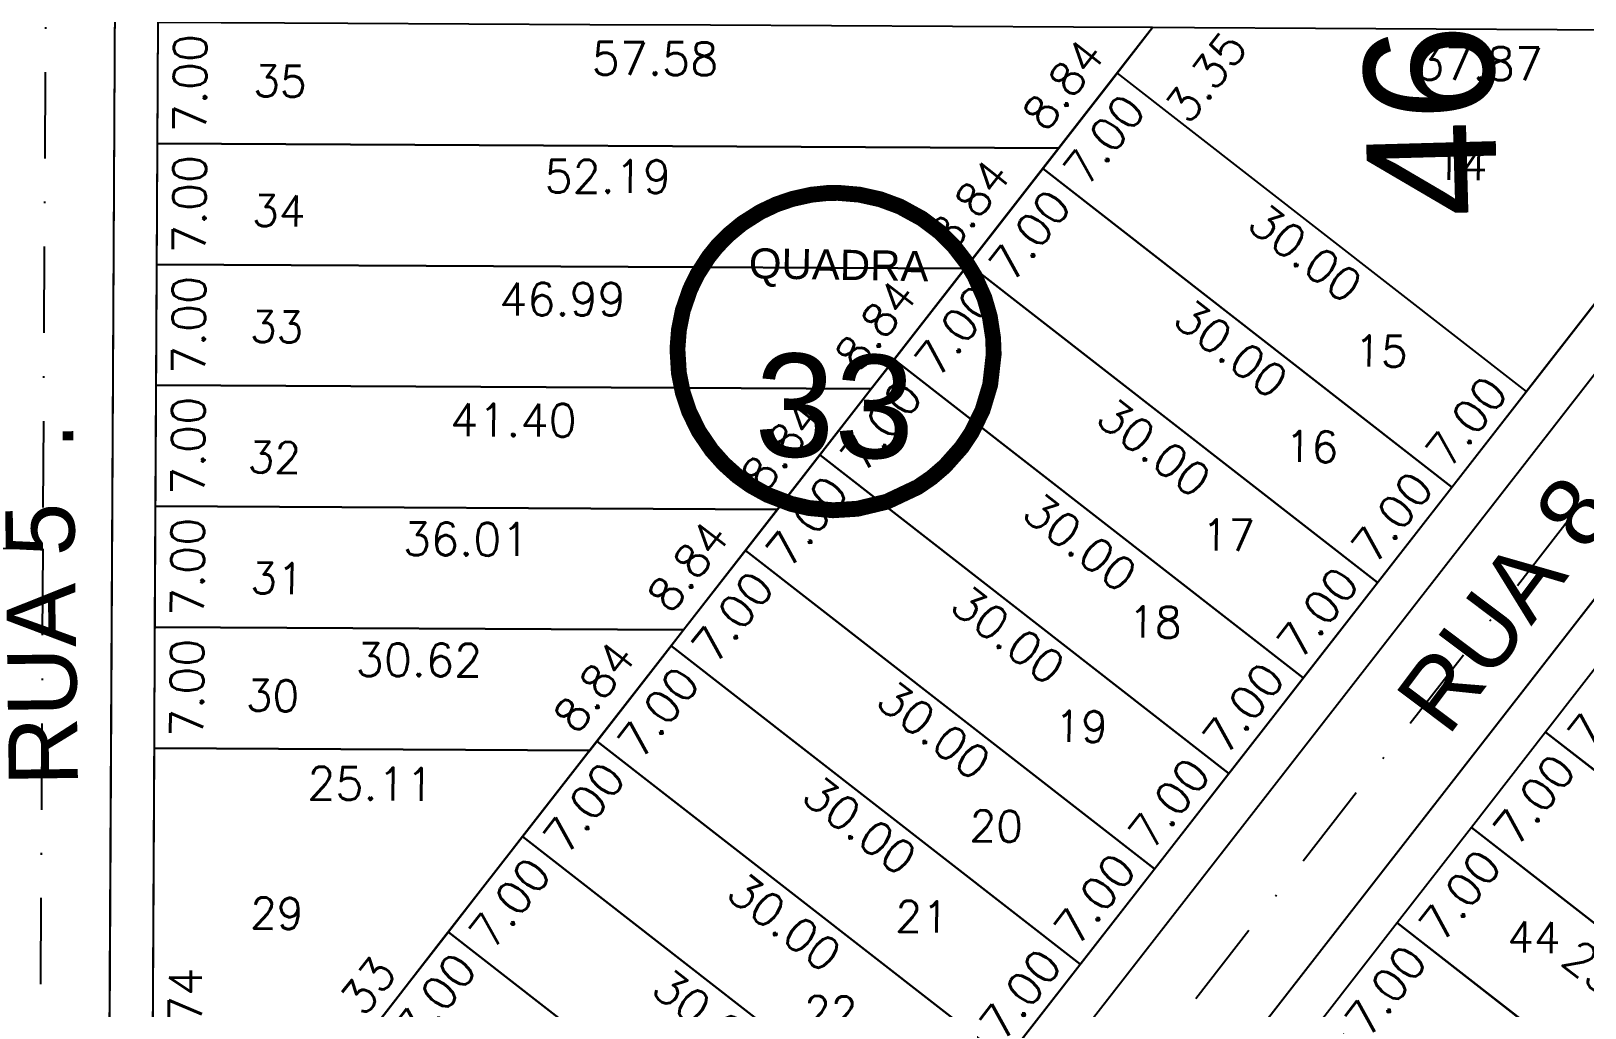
# Model space of a CAD drawing. Header units: millimetres. Extents: x -4430026 to 4783824, y 584 to 9593110.
# Drawn here: x 1871.9 to 1961.8, y 1302.4 to 1359 of the extents above; entities that cross this region are included whole.
import ezdxf
from ezdxf.enums import TextEntityAlignment as Align

# ---------------------------------------------------------------- set-up
doc = ezdxf.new("R2010")
doc.units = ezdxf.units.MM
doc.linetypes.add('CONTINUO', pattern=[0])
doc.linetypes.add('DASHDOT', pattern=[1, 0.5, -0.25, 0, -0.25])
for name, color, linetype in [('AGT CI', 252, 'Continuous'), ('Calçada', 1, 'Continuous'), ('Cota', 8, 'Continuous'), ('EIXO DAS VIAS', 252, 'DASHDOT'), ('Lotes', 2, 'Continuous'), ('Nomes de Ruas', 3, 'Continuous'), ('Numero de lotes', 5, 'Continuous'), ('númeraçãoquadras', 4, 'Continuous'), ('Área Verde Geral', 98, 'Continuous')]:
    doc.layers.add(name, color=color, linetype=linetype)
doc.styles.add('arcad1', font='romans.shx')
doc.styles.add('ARIAL', font='arial.ttf', dxfattribs={"height": 0.25})
doc.styles.add('ROMANS', font='romans.shx')
doc.styles.add('STYLE1', font='sanss___.ttf')
doc.dimstyles.new('BOLA100', dxfattribs={"dimscale": 0, "dimtxt": 1.9, "dimasz": 0.18, "dimexe": 0.18, "dimexo": 0.063, "dimgap": 0, "dimtad": 1, "dimzin": 4, "dimdsep": 46, "dimtxsty": 'ROMANS', "dimcen": 0.09, "dimse1": 1, "dimse2": 1, "dimsd1": 1, "dimsd2": 1, "dimclrt": 256, "dimaunit": 1, "dimadec": 4, "dimazin": 0, "dimtfac": 1.2, "dimtix": 1, "dimtmove": 2, "dimatfit": 3, "dimfxl": 1, "dimtvp": 2, "dimtolj": 1, "dimtzin": 4, "dimarcsym": 0})

# ---------------------------------------------------------------- blocks, each defined once
blk = doc.blocks.new('*D2814')
at = {"layer": 'DEFPOINTS', "color": 0}
for p in [(1950.931, 1307.348), (1953.17, 1305.605), (1946.631, 1301.824)]:
    blk.add_point(p, dxfattribs=at)
at = {"layer": 'Cota', "insert": (1950.27, 1303.427), "char_height": 1.9, "attachment_point": 5, "rotation": 52.09358, "style": 'ROMANS'}
blk.add_mtext('\\A1;7.00', dxfattribs=at)
blk = doc.blocks.new('*D2815')
at = {"layer": 'DEFPOINTS', "color": 0}
for p in [(1955.232, 1312.871), (1957.47, 1311.128), (1950.931, 1307.348)]:
    blk.add_point(p, dxfattribs=at)
at = {"layer": 'Cota', "insert": (1954.57, 1308.95), "char_height": 1.9, "attachment_point": 5, "rotation": 52.09358, "style": 'ROMANS'}
blk.add_mtext('\\A1;7.00', dxfattribs=at)
blk = doc.blocks.new('*D2816')
at = {"layer": 'DEFPOINTS', "color": 0}
for p in [(1959.532, 1318.394), (1961.771, 1316.651), (1955.232, 1312.871)]:
    blk.add_point(p, dxfattribs=at)
at = {"layer": 'Cota', "insert": (1958.871, 1314.473), "char_height": 1.9, "attachment_point": 5, "rotation": 52.09358, "style": 'ROMANS'}
blk.add_mtext('\\A1;7.00', dxfattribs=at)
blk = doc.blocks.new('*D2817')
at = {"layer": 'DEFPOINTS', "color": 0}
for p in [(1963.833, 1323.917), (1966.072, 1322.174), (1959.532, 1318.394)]:
    blk.add_point(p, dxfattribs=at)
at = {"layer": 'Cota', "insert": (1963.172, 1319.996), "char_height": 1.9, "attachment_point": 5, "rotation": 52.09358, "style": 'ROMANS'}
blk.add_mtext('\\A1;7.00', dxfattribs=at)
blk = doc.blocks.new('*D2860')
at = {"layer": 'DEFPOINTS', "color": 0}
for p in [(1932.036, 1305.393), (1932.594, 1304.958), (1928.294, 1299.435)]:
    blk.add_point(p, dxfattribs=at)
at = {"layer": 'Cota', "insert": (1929.136, 1303.215), "char_height": 1.9, "attachment_point": 5, "rotation": 52.09358, "style": 'ROMANS'}
blk.add_mtext('\\A1;7.00', dxfattribs=at)
blk = doc.blocks.new('*D2861')
at = {"layer": 'DEFPOINTS', "color": 0}
for p in [(1936.337, 1310.916), (1936.895, 1310.481), (1932.594, 1304.958)]:
    blk.add_point(p, dxfattribs=at)
at = {"layer": 'Cota', "insert": (1933.437, 1308.738), "char_height": 1.9, "attachment_point": 5, "rotation": 52.09358, "style": 'ROMANS'}
blk.add_mtext('\\A1;7.00', dxfattribs=at)
blk = doc.blocks.new('*D2862')
at = {"layer": 'DEFPOINTS', "color": 0}
for p in [(1940.637, 1316.439), (1941.195, 1316.004), (1936.895, 1310.481)]:
    blk.add_point(p, dxfattribs=at)
at = {"layer": 'Cota', "insert": (1937.737, 1314.261), "char_height": 1.9, "attachment_point": 5, "rotation": 52.09358, "style": 'ROMANS'}
blk.add_mtext('\\A1;7.00', dxfattribs=at)
blk = doc.blocks.new('*D2863')
at = {"layer": 'DEFPOINTS', "color": 0}
for p in [(1944.938, 1321.962), (1945.496, 1321.527), (1941.195, 1316.004)]:
    blk.add_point(p, dxfattribs=at)
at = {"layer": 'Cota', "insert": (1942.038, 1319.784), "char_height": 1.9, "attachment_point": 5, "rotation": 52.09358, "style": 'ROMANS'}
blk.add_mtext('\\A1;7.00', dxfattribs=at)
blk = doc.blocks.new('*D2864')
at = {"layer": 'DEFPOINTS', "color": 0}
for p in [(1949.239, 1327.485), (1949.797, 1327.05), (1945.496, 1321.527)]:
    blk.add_point(p, dxfattribs=at)
at = {"layer": 'Cota', "insert": (1946.339, 1325.307), "char_height": 1.9, "attachment_point": 5, "rotation": 52.09358, "style": 'ROMANS'}
blk.add_mtext('\\A1;7.00', dxfattribs=at)
blk = doc.blocks.new('*D2865')
at = {"layer": 'DEFPOINTS', "color": 0}
for p in [(1953.539, 1333.008), (1954.097, 1332.574), (1949.797, 1327.05)]:
    blk.add_point(p, dxfattribs=at)
at = {"layer": 'Cota', "insert": (1950.639, 1330.83), "char_height": 1.9, "attachment_point": 5, "rotation": 52.09358, "style": 'ROMANS'}
blk.add_mtext('\\A1;7.00', dxfattribs=at)
blk = doc.blocks.new('*D2870')
at = {"layer": 'DEFPOINTS', "color": 0}
for p in [(1896.022, 1306.82), (1898.171, 1305.146), (1891.721, 1301.297)]:
    blk.add_point(p, dxfattribs=at)
at = {"layer": 'Cota', "insert": (1895.271, 1302.968), "char_height": 1.9, "attachment_point": 5, "rotation": 52.09358, "style": 'ROMANS'}
blk.add_mtext('\\A1;7.00', dxfattribs=at)
blk = doc.blocks.new('*D2871')
at = {"layer": 'DEFPOINTS', "color": 0}
for p in [(1900.323, 1312.343), (1902.472, 1310.669), (1896.022, 1306.82)]:
    blk.add_point(p, dxfattribs=at)
at = {"layer": 'Cota', "insert": (1899.572, 1308.492), "char_height": 1.9, "attachment_point": 5, "rotation": 52.09358, "style": 'ROMANS'}
blk.add_mtext('\\A1;7.00', dxfattribs=at)
blk = doc.blocks.new('*D2872')
at = {"layer": 'DEFPOINTS', "color": 0}
for p in [(1904.623, 1317.866), (1906.772, 1316.193), (1900.323, 1312.343)]:
    blk.add_point(p, dxfattribs=at)
at = {"layer": 'Cota', "insert": (1903.872, 1314.015), "char_height": 1.9, "attachment_point": 5, "rotation": 52.09358, "style": 'ROMANS'}
blk.add_mtext('\\A1;7.00', dxfattribs=at)
blk = doc.blocks.new('*D2873')
at = {"layer": 'DEFPOINTS', "color": 0}
for p in [(1908.924, 1323.389), (1911.073, 1321.716), (1904.623, 1317.866)]:
    blk.add_point(p, dxfattribs=at)
at = {"layer": 'Cota', "insert": (1908.173, 1319.538), "char_height": 1.9, "attachment_point": 5, "rotation": 52.09358, "style": 'ROMANS'}
blk.add_mtext('\\A1;7.00', dxfattribs=at)
blk = doc.blocks.new('*D2874')
at = {"layer": 'DEFPOINTS', "color": 0}
for p in [(1913.224, 1328.912), (1915.374, 1327.239), (1908.924, 1323.389)]:
    blk.add_point(p, dxfattribs=at)
at = {"layer": 'Cota', "insert": (1912.474, 1325.061), "char_height": 1.9, "attachment_point": 5, "rotation": 52.09358, "style": 'ROMANS'}
blk.add_mtext('\\A1;7.00', dxfattribs=at)
blk = doc.blocks.new('*D2875')
at = {"layer": 'DEFPOINTS', "color": 0}
for p in [(1917.525, 1334.435), (1919.674, 1332.762), (1913.224, 1328.912)]:
    blk.add_point(p, dxfattribs=at)
at = {"layer": 'Cota', "insert": (1916.774, 1330.584), "char_height": 1.9, "attachment_point": 5, "rotation": 52.09358, "style": 'ROMANS'}
blk.add_mtext('\\A1;7.00', dxfattribs=at)
blk = doc.blocks.new('*D2876')
at = {"layer": 'DEFPOINTS', "color": 0}
for p in [(1921.826, 1339.958), (1923.975, 1338.285), (1917.525, 1334.435)]:
    blk.add_point(p, dxfattribs=at)
at = {"layer": 'Cota', "insert": (1921.075, 1336.107), "char_height": 1.9, "attachment_point": 5, "rotation": 52.09358, "style": 'ROMANS'}
blk.add_mtext('\\A1;7.00', dxfattribs=at)
blk = doc.blocks.new('*D2877')
at = {"layer": 'DEFPOINTS', "color": 0}
for p in [(1926.126, 1345.482), (1928.275, 1343.808), (1921.826, 1339.958)]:
    blk.add_point(p, dxfattribs=at)
at = {"layer": 'Cota', "insert": (1925.376, 1341.63), "char_height": 1.9, "attachment_point": 5, "rotation": 52.09358, "style": 'ROMANS'}
blk.add_mtext('\\A1;7.00', dxfattribs=at)
blk = doc.blocks.new('*D2878')
at = {"layer": 'DEFPOINTS', "color": 0}
for p in [(1930.427, 1351.005), (1932.576, 1349.331), (1926.126, 1345.482)]:
    blk.add_point(p, dxfattribs=at)
at = {"layer": 'Cota', "insert": (1929.676, 1347.153), "char_height": 1.9, "attachment_point": 5, "rotation": 52.09358, "style": 'ROMANS'}
blk.add_mtext('\\A1;7.00', dxfattribs=at)
blk = doc.blocks.new('*D2880')
at = {"layer": 'DEFPOINTS', "color": 0}
for p in [(1878.988, 1317.465), (1881.824, 1317.45), (1878.819, 1284.727)]:
    blk.add_point(p, dxfattribs=at)
at = {"layer": 'Cota', "insert": (1880.79, 1301.087), "char_height": 1.9, "attachment_point": 5, "rotation": 89.70531, "style": 'ROMANS'}
blk.add_mtext('\\A1;32.74', dxfattribs=at)
blk = doc.blocks.new('*D2881')
at = {"layer": 'DEFPOINTS', "color": 0}
for p in [(1879.024, 1324.465), (1881.86, 1324.45), (1878.988, 1317.465)]:
    blk.add_point(p, dxfattribs=at)
at = {"layer": 'Cota', "insert": (1880.892, 1320.955), "char_height": 1.9, "attachment_point": 5, "rotation": 89.70531, "style": 'ROMANS'}
blk.add_mtext('\\A1;7.00', dxfattribs=at)
blk = doc.blocks.new('*D2882')
at = {"layer": 'DEFPOINTS', "color": 0}
for p in [(1879.06, 1331.465), (1881.896, 1331.45), (1879.024, 1324.465)]:
    blk.add_point(p, dxfattribs=at)
at = {"layer": 'Cota', "insert": (1880.928, 1327.955), "char_height": 1.9, "attachment_point": 5, "rotation": 89.70531, "style": 'ROMANS'}
blk.add_mtext('\\A1;7.00', dxfattribs=at)
blk = doc.blocks.new('*D2883')
at = {"layer": 'DEFPOINTS', "color": 0}
for p in [(1879.096, 1338.465), (1881.932, 1338.45), (1879.06, 1331.465)]:
    blk.add_point(p, dxfattribs=at)
at = {"layer": 'Cota', "insert": (1880.964, 1334.955), "char_height": 1.9, "attachment_point": 5, "rotation": 89.70531, "style": 'ROMANS'}
blk.add_mtext('\\A1;7.00', dxfattribs=at)
blk = doc.blocks.new('*D2884')
at = {"layer": 'DEFPOINTS', "color": 0}
for p in [(1879.168, 1352.465), (1882.004, 1352.45), (1879.132, 1345.465)]:
    blk.add_point(p, dxfattribs=at)
at = {"layer": 'Cota', "insert": (1881.036, 1348.955), "char_height": 1.9, "attachment_point": 5, "rotation": 89.70531, "style": 'ROMANS'}
blk.add_mtext('\\A1;7.00', dxfattribs=at)
blk = doc.blocks.new('*D2885')
at = {"layer": 'DEFPOINTS', "color": 0}
for p in [(1879.204, 1359.464), (1882.04, 1359.45), (1879.168, 1352.465)]:
    blk.add_point(p, dxfattribs=at)
at = {"layer": 'Cota', "insert": (1881.072, 1355.955), "char_height": 1.9, "attachment_point": 5, "rotation": 89.70531, "style": 'ROMANS'}
blk.add_mtext('\\A1;7.00', dxfattribs=at)
blk = doc.blocks.new('*D2887')
at = {"layer": 'DEFPOINTS', "color": 0}
for p in [(1903.577, 1317.828), (1904.21, 1317.335), (1878.819, 1284.727)]:
    blk.add_point(p, dxfattribs=at)
at = {"layer": 'Cota', "insert": (1890.132, 1302.108), "char_height": 1.9, "attachment_point": 5, "rotation": 52.09358, "style": 'ROMANS'}
blk.add_mtext('\\A1;41.33', dxfattribs=at)
blk = doc.blocks.new('*D2888')
at = {"layer": 'DEFPOINTS', "color": 0}
for p in [(1909.006, 1324.8), (1909.639, 1324.307), (1904.21, 1317.335)]:
    blk.add_point(p, dxfattribs=at)
at = {"layer": 'Cota', "insert": (1904.465, 1321.024), "char_height": 1.9, "attachment_point": 5, "rotation": 52.09358, "style": 'ROMANS'}
blk.add_mtext('\\A1;8.84', dxfattribs=at)
blk = doc.blocks.new('*D2889')
at = {"layer": 'DEFPOINTS', "color": 0}
for p in [(1914.435, 1331.772), (1915.068, 1331.28), (1909.639, 1324.307)]:
    blk.add_point(p, dxfattribs=at)
at = {"layer": 'Cota', "insert": (1909.894, 1327.996), "char_height": 1.9, "attachment_point": 5, "rotation": 52.09358, "style": 'ROMANS'}
blk.add_mtext('\\A1;8.84', dxfattribs=at)
blk = doc.blocks.new('*D2890')
at = {"layer": 'DEFPOINTS', "color": 0}
for p in [(1919.864, 1338.744), (1920.497, 1338.252), (1915.068, 1331.28)]:
    blk.add_point(p, dxfattribs=at)
at = {"layer": 'Cota', "insert": (1915.323, 1334.969), "char_height": 1.9, "attachment_point": 5, "rotation": 52.09358, "style": 'ROMANS'}
blk.add_mtext('\\A1;8.84', dxfattribs=at)
blk = doc.blocks.new('*D2891')
at = {"layer": 'DEFPOINTS', "color": 0}
for p in [(1925.293, 1345.717), (1925.926, 1345.224), (1920.497, 1338.252)]:
    blk.add_point(p, dxfattribs=at)
at = {"layer": 'Cota', "insert": (1920.752, 1341.941), "char_height": 1.9, "attachment_point": 5, "rotation": 52.09358, "style": 'ROMANS'}
blk.add_mtext('\\A1;8.84', dxfattribs=at)
blk = doc.blocks.new('*D2892')
at = {"layer": 'DEFPOINTS', "color": 0}
for p in [(1930.722, 1352.689), (1931.355, 1352.196), (1925.926, 1345.224)]:
    blk.add_point(p, dxfattribs=at)
at = {"layer": 'Cota', "insert": (1926.181, 1348.913), "char_height": 1.9, "attachment_point": 5, "rotation": 52.09358, "style": 'ROMANS'}
blk.add_mtext('\\A1;8.84', dxfattribs=at)
blk = doc.blocks.new('*D2893')
at = {"layer": 'DEFPOINTS', "color": 0}
for p in [(1936.151, 1359.661), (1936.784, 1359.168), (1931.355, 1352.196)]:
    blk.add_point(p, dxfattribs=at)
at = {"layer": 'Cota', "insert": (1931.61, 1355.885), "char_height": 1.9, "attachment_point": 5, "rotation": 52.09358, "style": 'ROMANS'}
blk.add_mtext('\\A1;8.84', dxfattribs=at)
blk = doc.blocks.new('*D4008')
at = {"layer": 'DEFPOINTS', "color": 0}
for p in [(1950.931, 1307.348), (1949.088, 1304.98), (1970.657, 1291.988)]:
    blk.add_point(p, dxfattribs=at)
at = {"layer": 'Cota', "insert": (1959.534, 1298.05), "char_height": 1.9, "attachment_point": 5, "rotation": 322.09358, "style": 'ROMANS'}
blk.add_mtext('\\A1;25.00', dxfattribs=at)
blk = doc.blocks.new('*D4015')
at = {"layer": 'DEFPOINTS', "color": 0}
for p in [(1955.232, 1312.871), (1953.345, 1310.448), (1974.957, 1297.511)]:
    blk.add_point(p, dxfattribs=at)
at = {"layer": 'Cota', "insert": (1963.792, 1303.518), "char_height": 1.9, "attachment_point": 5, "rotation": 322.09358, "style": 'ROMANS'}
blk.add_mtext('\\A1;25.00', dxfattribs=at)
blk = doc.blocks.new('*D4022')
at = {"layer": 'DEFPOINTS', "color": 0}
for p in [(1959.532, 1318.394), (1957.603, 1315.916), (1979.258, 1303.034)]:
    blk.add_point(p, dxfattribs=at)
at = {"layer": 'Cota', "insert": (1968.049, 1308.986), "char_height": 1.9, "attachment_point": 5, "rotation": 322.09358, "style": 'ROMANS'}
blk.add_mtext('\\A1;25.00', dxfattribs=at)
blk = doc.blocks.new('*D4029')
at = {"layer": 'DEFPOINTS', "color": 0}
for p in [(1963.833, 1323.917), (1961.723, 1321.207), (1983.558, 1308.558)]:
    blk.add_point(p, dxfattribs=at)
at = {"layer": 'Cota', "insert": (1972.17, 1314.277), "char_height": 1.9, "attachment_point": 5, "rotation": 322.09358, "style": 'ROMANS'}
blk.add_mtext('\\A1;25.00', dxfattribs=at)
blk = doc.blocks.new('*D4159')
at = {"layer": 'DEFPOINTS', "color": 0}
for p in [(1879.204, 1359.464), (1936.784, 1359.168), (1936.769, 1356.277)]:
    blk.add_point(p, dxfattribs=at)
at = {"layer": 'Cota', "insert": (1907.984, 1357.375), "char_height": 1.9, "attachment_point": 5, "rotation": 359.70531, "style": 'ROMANS'}
blk.add_mtext('\\A1;57.58', dxfattribs=at)
blk = doc.blocks.new('*D4160')
at = {"layer": 'DEFPOINTS', "color": 0}
for p in [(1879.168, 1352.465), (1931.355, 1352.196), (1931.341, 1349.469)]:
    blk.add_point(p, dxfattribs=at)
at = {"layer": 'Cota', "insert": (1905.252, 1350.553), "char_height": 1.9, "attachment_point": 5, "rotation": 359.70531, "style": 'ROMANS'}
blk.add_mtext('\\A1;52.19', dxfattribs=at)
blk = doc.blocks.new('*D4161')
at = {"layer": 'DEFPOINTS', "color": 0}
for p in [(1879.132, 1345.465), (1926.126, 1345.482), (1926.127, 1342.509)]:
    blk.add_point(p, dxfattribs=at)
at = {"layer": 'Cota', "insert": (1902.63, 1343.45), "char_height": 1.9, "attachment_point": 5, "rotation": 0.02065, "style": 'ROMANS'}
blk.add_mtext('\\A1;46.99', dxfattribs=at)
blk = doc.blocks.new('*D4162')
at = {"layer": 'DEFPOINTS', "color": 0}
for p in [(1879.096, 1338.465), (1920.497, 1338.252), (1920.482, 1335.397)]:
    blk.add_point(p, dxfattribs=at)
at = {"layer": 'Cota', "insert": (1899.786, 1336.454), "char_height": 1.9, "attachment_point": 5, "rotation": 359.70531, "style": 'ROMANS'}
blk.add_mtext('\\A1;41.40', dxfattribs=at)
blk = doc.blocks.new('*D4163')
at = {"layer": 'DEFPOINTS', "color": 0}
for p in [(1879.06, 1331.465), (1915.068, 1331.28), (1915.054, 1328.519)]:
    blk.add_point(p, dxfattribs=at)
at = {"layer": 'Cota', "insert": (1897.054, 1329.561), "char_height": 1.9, "attachment_point": 5, "rotation": 359.70531, "style": 'ROMANS'}
blk.add_mtext('\\A1;36.01', dxfattribs=at)
blk = doc.blocks.new('*D4164')
at = {"layer": 'DEFPOINTS', "color": 0}
for p in [(1879.024, 1324.465), (1909.639, 1324.307), (1909.625, 1321.54)]:
    blk.add_point(p, dxfattribs=at)
at = {"layer": 'Cota', "insert": (1894.322, 1322.569), "char_height": 1.9, "attachment_point": 5, "rotation": 359.70531, "style": 'ROMANS'}
blk.add_mtext('\\A1;30.62', dxfattribs=at)
blk = doc.blocks.new('*D4165')
at = {"layer": 'DEFPOINTS', "color": 0}
for p in [(1878.988, 1317.465), (1904.101, 1317.196), (1904.07, 1314.319)]:
    blk.add_point(p, dxfattribs=at)
at = {"layer": 'Cota', "insert": (1891.524, 1315.404), "char_height": 1.9, "attachment_point": 5, "rotation": 359.38593, "style": 'ROMANS'}
blk.add_mtext('\\A1;25.11', dxfattribs=at)
blk = doc.blocks.new('*D4166')
at = {"layer": 'DEFPOINTS', "color": 0}
for p in [(1936.784, 1359.168), (1974.654, 1358.974), (1974.639, 1356.041)]:
    blk.add_point(p, dxfattribs=at)
at = {"layer": 'Cota', "insert": (1955.709, 1357.088), "char_height": 1.9, "attachment_point": 5, "rotation": 359.70531, "style": 'ROMANS'}
blk.add_mtext('\\A1;37.87', dxfattribs=at)
blk = doc.blocks.new('*D4167')
at = {"layer": 'DEFPOINTS', "color": 0}
for p in [(1930.427, 1351.005), (1954.097, 1332.574), (1952.577, 1330.621)]:
    blk.add_point(p, dxfattribs=at)
at = {"layer": 'Cota', "insert": (1941.325, 1340.586), "char_height": 1.9, "attachment_point": 5, "rotation": 322.09358, "style": 'ROMANS'}
blk.add_mtext('\\A1;30.00', dxfattribs=at)
blk = doc.blocks.new('*D4168')
at = {"layer": 'DEFPOINTS', "color": 0}
for p in [(1926.126, 1345.482), (1949.797, 1327.05), (1948.113, 1324.888)]:
    blk.add_point(p, dxfattribs=at)
at = {"layer": 'Cota', "insert": (1936.861, 1334.853), "char_height": 1.9, "attachment_point": 5, "rotation": 322.09358, "style": 'ROMANS'}
blk.add_mtext('\\A1;30.00', dxfattribs=at)
blk = doc.blocks.new('*D4169')
at = {"layer": 'DEFPOINTS', "color": 0}
for p in [(1921.826, 1339.958), (1945.496, 1321.527), (1943.842, 1319.403)]:
    blk.add_point(p, dxfattribs=at)
at = {"layer": 'Cota', "insert": (1932.591, 1329.369), "char_height": 1.9, "attachment_point": 5, "rotation": 322.09358, "style": 'ROMANS'}
blk.add_mtext('\\A1;30.00', dxfattribs=at)
blk = doc.blocks.new('*D4170')
at = {"layer": 'DEFPOINTS', "color": 0}
for p in [(1917.525, 1334.435), (1941.195, 1316.004), (1939.671, 1314.046)]:
    blk.add_point(p, dxfattribs=at)
at = {"layer": 'Cota', "insert": (1928.419, 1324.012), "char_height": 1.9, "attachment_point": 5, "rotation": 322.09358, "style": 'ROMANS'}
blk.add_mtext('\\A1;30.00', dxfattribs=at)
blk = doc.blocks.new('*D4171')
at = {"layer": 'DEFPOINTS', "color": 0}
for p in [(1913.224, 1328.912), (1936.895, 1310.481), (1935.377, 1308.532)]:
    blk.add_point(p, dxfattribs=at)
at = {"layer": 'Cota', "insert": (1924.125, 1318.497), "char_height": 1.9, "attachment_point": 5, "rotation": 322.09358, "style": 'ROMANS'}
blk.add_mtext('\\A1;30.00', dxfattribs=at)
blk = doc.blocks.new('*D4172')
at = {"layer": 'DEFPOINTS', "color": 0}
for p in [(1908.924, 1323.389), (1932.594, 1304.958), (1931.083, 1303.017)]:
    blk.add_point(p, dxfattribs=at)
at = {"layer": 'Cota', "insert": (1919.831, 1312.982), "char_height": 1.9, "attachment_point": 5, "rotation": 322.09358, "style": 'ROMANS'}
blk.add_mtext('\\A1;30.00', dxfattribs=at)
blk = doc.blocks.new('*D4173')
at = {"layer": 'DEFPOINTS', "color": 0}
for p in [(1904.623, 1317.866), (1928.294, 1299.435), (1926.722, 1297.416)]:
    blk.add_point(p, dxfattribs=at)
at = {"layer": 'Cota', "insert": (1915.47, 1307.381), "char_height": 1.9, "attachment_point": 5, "rotation": 322.09358, "style": 'ROMANS'}
blk.add_mtext('\\A1;30.00', dxfattribs=at)
blk = doc.blocks.new('*D4174')
at = {"layer": 'DEFPOINTS', "color": 0}
for p in [(1900.323, 1312.343), (1923.993, 1293.912), (1922.388, 1291.851)]:
    blk.add_point(p, dxfattribs=at)
at = {"layer": 'Cota', "insert": (1911.137, 1301.816), "char_height": 1.9, "attachment_point": 5, "rotation": 322.09358, "style": 'ROMANS'}
blk.add_mtext('\\A1;30.00', dxfattribs=at)
blk = doc.blocks.new('*D4175')
at = {"layer": 'DEFPOINTS', "color": 0}
for p in [(1896.022, 1306.82), (1919.692, 1288.389), (1918.082, 1286.321)]:
    blk.add_point(p, dxfattribs=at)
at = {"layer": 'Cota', "insert": (1906.831, 1296.286), "char_height": 1.9, "attachment_point": 5, "rotation": 322.09358, "style": 'ROMANS'}
blk.add_mtext('\\A1;30.00', dxfattribs=at)
blk = doc.blocks.new('*D7242')
at = {"layer": 'DEFPOINTS', "color": 0}
for p in [(1957.84, 1338.531), (1958.398, 1338.097), (1954.097, 1332.574)]:
    blk.add_point(p, dxfattribs=at)
at = {"layer": 'Cota', "insert": (1954.94, 1336.353), "char_height": 1.9, "attachment_point": 5, "rotation": 52.09358, "style": 'ROMANS'}
blk.add_mtext('\\A1;7.00', dxfattribs=at)
blk = doc.blocks.new('*D7243')
at = {"layer": 'DEFPOINTS', "color": 0}
for p in [(1934.727, 1356.528), (1936.877, 1354.854), (1930.427, 1351.005)]:
    blk.add_point(p, dxfattribs=at)
at = {"layer": 'Cota', "insert": (1933.977, 1352.676), "char_height": 1.9, "attachment_point": 5, "rotation": 52.09358, "style": 'ROMANS'}
blk.add_mtext('\\A1;7.00', dxfattribs=at)
blk = doc.blocks.new('*D7244')
at = {"layer": 'DEFPOINTS', "color": 0}
for p in [(1934.727, 1356.528), (1958.398, 1338.097), (1956.877, 1336.144)]:
    blk.add_point(p, dxfattribs=at)
at = {"layer": 'Cota', "insert": (1945.626, 1346.109), "char_height": 1.9, "attachment_point": 5, "rotation": 322.09358, "style": 'ROMANS'}
blk.add_mtext('\\A1;30.00', dxfattribs=at)
blk = doc.blocks.new('*D7245')
at = {"layer": 'DEFPOINTS', "color": 0}
for p in [(1936.784, 1359.168, 51.854), (1938.933, 1357.495), (1934.727, 1356.528, 51.854)]:
    blk.add_point(p, dxfattribs=at)
at = {"layer": 'Cota', "insert": (1939.876, 1356.319), "char_height": 1.9, "attachment_point": 5, "rotation": 52.09358, "style": 'ROMANS'}
blk.add_mtext('\\A1;3.35', dxfattribs=at)
blk = doc.blocks.new('*D7246')
at = {"layer": 'DEFPOINTS', "color": 0}
for p in [(1974.096, 1359.408), (1974.654, 1358.974), (1958.398, 1338.097, 51.854)]:
    blk.add_point(p, dxfattribs=at)
at = {"layer": 'Cota', "insert": (1965.218, 1349.553), "char_height": 1.9, "attachment_point": 5, "rotation": 52.09358, "style": 'ROMANS'}
blk.add_mtext('\\A1;26.46', dxfattribs=at)
blk = doc.blocks.new('*D7323')
at = {"layer": 'DEFPOINTS', "color": 0}
for p in [(1879.132, 1345.465), (1881.968, 1345.45), (1879.096, 1338.465, 51.854)]:
    blk.add_point(p, dxfattribs=at)
at = {"layer": 'Cota', "insert": (1881, 1341.955), "char_height": 1.9, "attachment_point": 5, "rotation": 89.70531, "style": 'ROMANS'}
blk.add_mtext('\\A1;7.00', dxfattribs=at)
blk = doc.blocks.new('NUM_quadra')
at = {"color": 6, "const_width": 0.02}
blk.add_lwpolyline([(-0.0134, 0.1996), (-0.034, 0.1971), (-0.0579, 0.1914), (-0.0779, 0.1842), (-0.0981, 0.1743), (-0.1208, 0.1594), (-0.1377, 0.145), (-0.1521, 0.1299), (-0.1625, 0.1166), (-0.1764, 0.0942), (-0.1852, 0.0754), (-0.1941, 0.0483), (-0.1985, 0.0243), (-0.2, 0), (-0.1977, -0.0299), (-0.1921, -0.0556), (-0.1839, -0.0786), (-0.1713, -0.1033), (-0.1546, -0.1269), (-0.1389, -0.1439), (-0.1219, -0.1586), (-0.1046, -0.1705), (-0.0831, -0.1819), (-0.0531, -0.1928), (-0.0302, -0.1977), (0, -0.2), (0.0309, -0.1976), (0.0677, -0.1882), (0.1069, -0.169), (0.124, -0.1569), (0.1407, -0.1421), (0.1614, -0.1181), (0.1737, -0.0992), (0.187, -0.071), (0.1962, -0.0386), (0.2, 0), (0.1989, 0.0205), (0.1943, 0.0473), (0.1871, 0.0707), (0.1741, 0.0984), (0.1635, 0.1151), (0.1472, 0.1354), (0.1285, 0.1533), (0.1063, 0.1694), (0.0782, 0.1841), (0.0533, 0.1928), (0.0267, 0.1982), (0, 0.2)], close=True, dxfattribs=at)
blk.add_circle((0, 0), 0.2)
at = {"color": 3, "insert": (-0.1114, 0.1285), "char_height": 0.038, "width": 0.2663, "attachment_point": 1, "style": 'STYLE1'}
blk.add_mtext('\\fArial|b0|i0|c0|p34;QUADRA', dxfattribs=at)
at = {"color": 3, "style": 'STYLE1'}
blk.add_attdef('00', text='', height=0.13, dxfattribs=at).set_placement((0, -0.1335), align=Align.CENTER)

msp = doc.modelspace()

# ---------------------------------------------------------------- hatches: boundary and pattern name
at = {"layer": 'Área Verde Geral'}
h = msp.add_hatch(dxfattribs=at)
h.set_pattern_fill('ANSI37', color=256, scale=0.3, angle=24.82082, style=0)
h.set_pattern_definition([(69.82082076, (-350710.31295, -9590084.73025), (-0.894034063135, 0.32857167248), []), (159.82082076, (-350710.31295, -9590084.73025), (-0.32857167248, -0.894034063135), [])])
edge = h.paths.add_edge_path()
edge.add_arc((1861.562, 1234.994), 4, 359.70531, 412.09358)
edge.add_line((1864.02, 1238.15), (1765.654, 1314.743))
edge.add_arc((1739.476, 1280.231), 43.318, 52.8195, 53.53387)
edge.add_arc((1741.08, 1283.174), 40, 52.09358, 52.87597, ccw=False)
edge.add_arc((1741.08, 1283.174), 40, 52.09358, 52.87597)
edge.add_arc((1739.476, 1280.231), 43.318, 53.53387, 69.28578)
edge.add_arc((1741.08, 1283.174), 40, 69.94368, 89.93581)
edge.add_arc((1741.601, 1286.125), 37.052, 90.70851, 90.7367, ccw=False)
edge.add_line((1741.143, 1323.174), (1697.985, 1323.396))
edge.add_line((1697.985, 1323.396), (1694.053, 1315.273))
edge.add_line((1694.053, 1315.273), (1807.75, 1178.603))
edge.add_line((1807.75, 1178.603), (1894.98, 896.706))
edge.add_line((1894.98, 896.706), (1950.571, 824.298))
edge.add_line((1950.571, 824.298), (2017.449, 783.626))
edge.add_line((2017.449, 783.626), (2115.572, 797.537))
edge.add_line((2115.572, 797.537), (2114.466, 803.658))
edge.add_arc((2002.777, 783.463), 113.5, 10.24925, 52.09372)
edge.add_line((2072.508, 873.016), (2072.508, 873.016))
edge.add_line((2072.508, 873.016), (1944.686, 972.546))
edge.add_arc((2071.554, 1135.477), 206.5, 185.8906, 232.09358, ccw=False)
edge.add_arc((2071.553, 1135.486), 206.5, 179.70531, 185.89309, ccw=False)
edge.add_line((1865.056, 1136.548), (1865.562, 1234.973))

# ---------------------------------------------------------------- linework, layer by layer
at = {"layer": 'Calçada', "lineweight": -3}
for p, q in [((1876.845, 1386.977), (1876.12, 1245.863)), ((1876.845, 1386.977), (1876.12, 1245.863)), ((2008.226, 1384.998), (1892.743, 1236.688)), ((2008.226, 1384.998), (1909.467, 1258.166)), ((1886.854, 1242.146), (1994.62, 1380.546)), ((1886.854, 1242.146), (1994.62, 1380.546))]:
    msp.add_line(p, q, dxfattribs=at)
for points in [[(1994.62, 1380.546, 0.589702), (1990.491, 1390.201, 0.024003), (1944.881, 1392.627), (1882.876, 1392.946, 0.414214), (1876.845, 1386.977), (1876.12, 1245.863, 0.715852), (1886.854, 1242.146)], [(1994.62, 1380.546, 0.589702), (1990.491, 1390.201, 0.024003), (1944.881, 1392.627), (1882.876, 1392.946, 0.414214), (1876.845, 1386.977), (1876.12, 1245.863, 0.715852), (1886.854, 1242.146)], [(2064.707, 1368.012, 0.539705), (2061.473, 1377.508, 0.025541), (2013.86, 1387.244, 0.271337), (2008.226, 1384.998), (1892.743, 1236.688, 0.414214), (1893.791, 1228.268), (1927.719, 1201.85, 0.414214), (1936.139, 1202.898)], [(2064.707, 1368.012, 0.539705), (2061.473, 1377.508, 0.025541), (2013.86, 1387.244, 0.271337), (2008.226, 1384.998), (1892.743, 1236.688, 0.414214), (1893.791, 1228.268), (1927.719, 1201.85, 0.414214), (1936.139, 1202.898)]]:
    msp.add_lwpolyline(points, format="xyb", close=True, dxfattribs=at)
at = {"layer": 'EIXO DAS VIAS', "ltscale": 10}
for p, q in [((1883.443, 1231.256, 103.708), (2008.643, 1392.045, 103.708)), ((1872.547, 1328.998, 103.708), (1741.906, 1329.67, 103.708))]:
    msp.add_line(p, q, dxfattribs=at)
at = {"layer": 'EIXO DAS VIAS', "ltscale": 10, "elevation": 103.708}
for points in [[(1872.897, 1396.997), (1872.547, 1328.998)], [(1872.547, 1328.998), (1872.09, 1240.096)]]:
    msp.add_lwpolyline(points, dxfattribs=at)
at = {"layer": 'Lotes', "linetype": 'CONTINUO', "lineweight": -3}
for p, q in [((1879.204, 1359.464), (1878.814, 1283.655)), ((1879.204, 1359.464), (1879.168, 1352.465)), ((1901.968, 1265.626), (1974.654, 1358.974)), ((1931.355, 1352.196), (1936.784, 1359.168)), ((1936.784, 1359.168), (1934.206, 1355.858)), ((1957.876, 1337.426), (1974.654, 1358.974)), ((1934.206, 1355.858), (1929.905, 1350.335)), ((1879.168, 1352.465), (1879.132, 1345.465)), ((1879.168, 1352.465), (1931.355, 1352.196)), ((1931.355, 1352.196), (1879.168, 1352.465)), ((1925.926, 1345.224), (1931.355, 1352.196)), ((1929.905, 1350.335), (1925.604, 1344.811)), ((1879.132, 1345.465), (1879.096, 1338.465)), ((1879.132, 1345.465), (1925.926, 1345.224)), ((1925.926, 1345.224), (1879.132, 1345.465)), ((1920.497, 1338.252), (1925.926, 1345.224)), ((1925.604, 1344.811), (1921.304, 1339.288)), ((1921.304, 1339.288), (1917.003, 1333.765)), ((1879.096, 1338.465), (1879.06, 1331.465)), ((1879.096, 1338.465), (1920.497, 1338.252)), ((1920.497, 1338.252), (1879.096, 1338.465)), ((1915.068, 1331.28), (1920.497, 1338.252)), ((1953.575, 1331.903), (1957.876, 1337.426)), ((1917.003, 1333.765), (1912.703, 1328.242)), ((1879.06, 1331.465), (1879.024, 1324.465)), ((1879.06, 1331.465), (1915.068, 1331.28)), ((1915.068, 1331.28), (1879.06, 1331.465)), ((1909.639, 1324.307), (1915.068, 1331.28)), ((1949.275, 1326.38), (1953.575, 1331.903)), ((1912.703, 1328.242), (1908.402, 1322.719)), ((1944.974, 1320.857), (1949.275, 1326.38)), ((1879.024, 1324.465), (1878.988, 1317.465)), ((1879.024, 1324.465), (1909.639, 1324.307)), ((1909.639, 1324.307), (1879.024, 1324.465)), ((1904.21, 1317.335), (1909.639, 1324.307)), ((1963.833, 1323.917), (1959.532, 1318.394)), ((1908.402, 1322.719), (1904.101, 1317.196)), ((1940.674, 1315.334), (1944.974, 1320.857)), ((1959.532, 1318.394), (1955.232, 1312.871)), ((1959.532, 1318.394), (1979.258, 1303.034)), ((1979.258, 1303.034), (1959.532, 1318.394)), ((1878.988, 1317.465), (1878.819, 1284.727)), ((1904.21, 1317.335), (1878.988, 1317.465)), ((1878.988, 1317.465), (1904.21, 1317.335)), ((1899.801, 1311.673), (1904.101, 1317.196)), ((1904.101, 1317.196), (1899.801, 1311.673)), ((1904.101, 1317.196), (1904.21, 1317.335)), ((1936.373, 1309.811), (1940.674, 1315.334)), ((1955.232, 1312.871), (1950.931, 1307.348)), ((1955.232, 1312.871), (1974.957, 1297.511)), ((1974.957, 1297.511), (1955.232, 1312.871)), ((1895.5, 1306.15), (1899.801, 1311.673)), ((1899.801, 1311.673), (1895.5, 1306.15)), ((1932.072, 1304.288), (1936.373, 1309.811)), ((1950.931, 1307.348), (1946.631, 1301.824)), ((1950.931, 1307.348), (1970.657, 1291.988)), ((1970.657, 1291.988), (1950.931, 1307.348)), ((1891.199, 1300.627), (1895.5, 1306.15)), ((1895.5, 1306.15), (1891.199, 1300.627)), ((1927.772, 1298.765), (1932.072, 1304.288))]:
    msp.add_line(p, q, dxfattribs=at)
at = {"layer": 'Lotes', "lineweight": -3}
for p, q in [((1936.784, 1359.168), (1878.819, 1284.727)), ((1879.168, 1352.465), (1931.355, 1352.196)), ((1879.132, 1345.465), (1925.926, 1345.224)), ((1879.096, 1338.465), (1920.497, 1338.252)), ((1879.06, 1331.465), (1915.068, 1331.28)), ((1879.024, 1324.465), (1909.639, 1324.307)), ((1998.983, 1287.675), (1959.532, 1318.394)), ((1878.988, 1317.465), (1904.21, 1317.335)), ((1994.683, 1282.152), (1955.232, 1312.871)), ((1990.382, 1276.629), (1950.931, 1307.348))]:
    msp.add_line(p, q, dxfattribs=at)
at = {"layer": 'Lotes'}
for points in [[(1890.204, 1359.408), (1879.204, 1359.464), (1879.168, 1352.465), (1931.355, 1352.196), (1934.206, 1355.858), (1936.784, 1359.168), (1932.203, 1359.192), (1925.203, 1359.228), (1918.203, 1359.264), (1911.203, 1359.3), (1904.204, 1359.336), (1897.204, 1359.372)], [(1953.203, 1359.084), (1946.203, 1359.12), (1939.203, 1359.156), (1936.784, 1359.168), (1934.206, 1355.858), (1931.355, 1352.196), (1930.427, 1351.005), (1954.097, 1332.574), (1957.876, 1337.426), (1974.654, 1358.974), (1967.203, 1359.012), (1960.203, 1359.048)], [(1960.203, 1359.048), (1953.203, 1359.084), (1946.203, 1359.12), (1939.203, 1359.156), (1936.784, 1359.168), (1934.727, 1356.528), (1958.398, 1338.097), (1974.654, 1358.974), (1967.203, 1359.012)], [(1879.168, 1352.465), (1879.132, 1345.465), (1925.926, 1345.224), (1929.905, 1350.335), (1931.355, 1352.196)], [(1930.427, 1351.005), (1926.126, 1345.482), (1949.797, 1327.05), (1954.097, 1332.574)], [(1879.132, 1345.465), (1879.096, 1338.465), (1920.497, 1338.252), (1921.304, 1339.288), (1925.604, 1344.811), (1925.926, 1345.224)], [(1926.126, 1345.482), (1921.826, 1339.958), (1945.496, 1321.527), (1949.797, 1327.05)], [(1921.826, 1339.958), (1917.525, 1334.435), (1941.195, 1316.004), (1945.496, 1321.527)], [(1879.096, 1338.465), (1879.06, 1331.465), (1915.068, 1331.28), (1917.003, 1333.765), (1920.497, 1338.252)], [(1917.525, 1334.435), (1913.224, 1328.912), (1936.895, 1310.481), (1941.195, 1316.004)], [(1879.06, 1331.465), (1879.024, 1324.465), (1909.639, 1324.307), (1912.703, 1328.242), (1915.068, 1331.28)], [(1913.224, 1328.912), (1908.924, 1323.389), (1932.594, 1304.958), (1936.895, 1310.481)], [(1879.024, 1324.465), (1878.988, 1317.465), (1904.21, 1317.335), (1908.402, 1322.719), (1909.639, 1324.307)], [(1963.833, 1323.917), (1959.532, 1318.394), (1979.258, 1303.034), (1983.558, 1308.558)], [(1908.924, 1323.389), (1904.623, 1317.866), (1928.294, 1299.435), (1932.594, 1304.958)], [(1904.623, 1317.866), (1900.323, 1312.343), (1923.993, 1293.912), (1928.294, 1299.435)], [(1959.532, 1318.394), (1955.232, 1312.871), (1974.957, 1297.511), (1979.258, 1303.034)], [(1878.988, 1317.465), (1878.819, 1284.727), (1882.598, 1289.58), (1886.899, 1295.103), (1891.199, 1300.627), (1895.5, 1306.15), (1899.801, 1311.673), (1904.101, 1317.196), (1904.21, 1317.335)], [(1900.323, 1312.343), (1896.022, 1306.82), (1919.692, 1288.389), (1923.993, 1293.912)], [(1955.232, 1312.871), (1950.931, 1307.348), (1970.657, 1291.988), (1974.957, 1297.511)], [(1896.022, 1306.82), (1891.721, 1301.297), (1915.392, 1282.866), (1919.692, 1288.389)], [(1950.931, 1307.348), (1946.631, 1301.824), (1966.356, 1286.465), (1970.657, 1291.988)]]:
    msp.add_lwpolyline(points, close=True, dxfattribs=at)

# ---------------------------------------------------------------- block references
at = {"layer": 'númeraçãoquadras', "linetype": 'ByBlock', "extrusion": (0.084411, -0.001453, 0.99643)}
ref = msp.add_blockref('NUM_quadra', (1373.237, -1879.496, 264.067), dxfattribs=dict(at, xscale=45.93175888075766, yscale=45.93175888024863, zscale=45.93175853019476, rotation=270.0385460294471))
ref.add_attrib('00', '33', dxfattribs={"layer": '0', "color": 3, "extrusion": (0.084411, -0.001453, 0.99643), "height": 5.9711, "rotation": 270.03855, "style": 'STYLE1'}).set_placement((1367.107, -1879.5, 264.067), align=Align.CENTER)

# ---------------------------------------------------------------- texts
at = {"layer": 'AGT CI'}
msp.add_text('46', height=7.5, rotation=91.58306, dxfattribs=at).set_placement((1956.764, 1348.286))
at = {"layer": 'Nomes de Ruas', "extrusion": (-0.018393, -0.084669, 0.996239), "style": 'ARIAL'}
msp.add_text('RUA 5  .', height=4, rotation=102.96746, dxfattribs=at).set_placement((1548.33, 1686.55, -148.227), align=Align.MIDDLE_CENTER)
at = {"layer": 'Nomes de Ruas', "extrusion": (-0.066244, -0.055846, 0.996239), "style": 'ARIAL'}
msp.add_text('RUA 8  .', height=4, rotation=102.96746, dxfattribs=at).set_placement((247.314, 2344.37, -203.819), align=Align.MIDDLE_CENTER)
at = {"layer": 'Numero de lotes', "style": 'arcad1'}
for s, p in [('35', (1886.284, 1356.069, 103.708)), ('14', (1954.638, 1351.248, 103.708)), ('34', (1886.209, 1348.566, 103.708)), ('33', (1886.089, 1341.85, 103.708)), ('15', (1950.009, 1340.443, 51.854)), ('16', (1945.987, 1334.916, 51.854)), ('32', (1885.954, 1334.295, 103.708)), ('17', (1941.165, 1329.794, 51.854)), ('31', (1886.109, 1327.294, 103.708)), ('18', (1936.921, 1324.763, 51.854)), ('30', (1885.849, 1320.506, 103.708)), ('19', (1932.649, 1318.719, 51.854)), ('20', (1927.732, 1312.951, 51.854)), ('29', (1886.095, 1307.907, 103.708)), ('21', (1923.434, 1307.709, 51.854)), ('44', (1958.858, 1306.517, 103.708)), ('22', (1918.151, 1302.205, 51.854))]:
    msp.add_text(s, height=1.8, rotation=358.97539, dxfattribs=at).set_placement(p, align=Align.MIDDLE_CENTER)

# ---------------------------------------------------------------- dimensions: what is measured, and where the dimension line sits
at = {"layer": 'Cota'}
for base, p1, p2, angle, picture, middle in [((1882.04, 1359.45), (1879.168, 1352.465), (1879.204, 1359.464), 269.70531, '*D2885', (1881.072, 1355.955)), ((1974.096, 1359.408, -51.854), (1958.398, 1338.097), (1974.654, 1358.974, -51.854), 232.09358, '*D7246', (1965.218, 1349.553, -51.854)), ((1936.877, 1354.854), (1930.427, 1351.005), (1934.727, 1356.528), 232.09358, '*D7243', (1933.977, 1352.676)), ((1882.004, 1352.45), (1879.132, 1345.465), (1879.168, 1352.465), 269.70531, '*D2884', (1881.036, 1348.955)), ((1932.576, 1349.331), (1926.126, 1345.482), (1930.427, 1351.005), 232.09358, '*D2878', (1929.676, 1347.153)), ((1881.968, 1345.45, -51.854), (1879.096, 1338.465), (1879.132, 1345.465, -51.854), 269.70531, '*D7323', (1881, 1341.955, -51.854)), ((1928.275, 1343.808), (1921.826, 1339.958), (1926.126, 1345.482), 232.09358, '*D2877', (1925.376, 1341.63)), ((1923.975, 1338.285), (1917.525, 1334.435), (1921.826, 1339.958), 232.09358, '*D2876', (1921.075, 1336.107)), ((1881.932, 1338.45), (1879.06, 1331.465), (1879.096, 1338.465), 269.70531, '*D2883', (1880.964, 1334.955)), ((1957.84, 1338.531), (1954.097, 1332.574), (1958.398, 1338.097), 232.09358, '*D7242', (1954.94, 1336.353)), ((1919.674, 1332.762), (1913.224, 1328.912), (1917.525, 1334.435), 232.09358, '*D2875', (1916.774, 1330.584)), ((1953.539, 1333.008), (1949.797, 1327.05), (1954.097, 1332.574), 232.09358, '*D2865', (1950.639, 1330.83)), ((1881.896, 1331.45), (1879.024, 1324.465), (1879.06, 1331.465), 269.70531, '*D2882', (1880.928, 1327.955)), ((1915.374, 1327.239), (1908.924, 1323.389), (1913.224, 1328.912), 232.09358, '*D2874', (1912.474, 1325.061)), ((1949.239, 1327.485), (1945.496, 1321.527), (1949.797, 1327.05), 232.09358, '*D2864', (1946.339, 1325.307)), ((1881.86, 1324.45), (1878.988, 1317.465), (1879.024, 1324.465), 269.70531, '*D2881', (1880.892, 1320.955)), ((1966.072, 1322.174), (1959.532, 1318.394), (1963.833, 1323.917), 232.09358, '*D2817', (1963.172, 1319.996)), ((1961.723, 1321.207), (1983.558, 1308.558), (1963.833, 1323.917), 322.09358, '*D4029', (1972.17, 1314.277)), ((1911.073, 1321.716), (1904.623, 1317.866), (1908.924, 1323.389), 232.09358, '*D2873', (1908.173, 1319.538)), ((1944.938, 1321.962), (1941.195, 1316.004), (1945.496, 1321.527), 232.09358, '*D2863', (1942.038, 1319.784)), ((1906.772, 1316.193), (1900.323, 1312.343), (1904.623, 1317.866), 232.09358, '*D2872', (1903.872, 1314.015)), ((1961.771, 1316.651), (1955.232, 1312.871), (1959.532, 1318.394), 232.09358, '*D2816', (1958.871, 1314.473)), ((1957.603, 1315.916), (1979.258, 1303.034), (1959.532, 1318.394), 322.09358, '*D4022', (1968.049, 1308.986)), ((1881.824, 1317.45), (1878.819, 1284.727), (1878.988, 1317.465), 269.70531, '*D2880', (1880.79, 1301.087)), ((1940.637, 1316.439), (1936.895, 1310.481), (1941.195, 1316.004), 232.09358, '*D2862', (1937.737, 1314.261)), ((1902.472, 1310.669), (1896.022, 1306.82), (1900.323, 1312.343), 232.09358, '*D2871', (1899.572, 1308.492)), ((1957.47, 1311.128), (1950.931, 1307.348), (1955.232, 1312.871), 232.09358, '*D2815', (1954.57, 1308.95)), ((1953.345, 1310.448), (1974.957, 1297.511), (1955.232, 1312.871), 322.09358, '*D4015', (1963.792, 1303.518)), ((1936.337, 1310.916), (1932.594, 1304.958), (1936.895, 1310.481), 232.09358, '*D2861', (1933.437, 1308.738)), ((1898.171, 1305.146), (1891.721, 1301.297), (1896.022, 1306.82), 232.09358, '*D2870', (1895.271, 1302.968)), ((1953.17, 1305.605), (1946.631, 1301.824), (1950.931, 1307.348), 232.09358, '*D2814', (1950.27, 1303.427)), ((1949.088, 1304.98), (1970.657, 1291.988), (1950.931, 1307.348), 322.09358, '*D4008', (1959.534, 1298.05)), ((1932.036, 1305.393), (1928.294, 1299.435), (1932.594, 1304.958), 232.09358, '*D2860', (1929.136, 1303.215))]:
    dim = msp.add_linear_dim(base=base, p1=p1, p2=p2, angle=angle, dimstyle='BOLA100', override={"dimscale": 1}, dxfattribs=at)
    dim.commit()
    dim.dimension.update_dxf_attribs({"geometry": picture, "text_midpoint": middle})
for p1, p2, distance, picture, middle in [((1879.204, 1359.464), (1936.784, 1359.168), -2.892, '*D4159', (1907.984, 1357.375)), ((1936.784, 1359.168), (1974.654, 1358.974), -2.933, '*D4166', (1955.709, 1357.088)), ((1934.727, 1356.528), (1958.398, 1338.097), -2.475, '*D7244', (1945.626, 1346.109)), ((1879.168, 1352.465), (1931.355, 1352.196), -2.727, '*D4160', (1905.252, 1350.553)), ((1930.427, 1351.005), (1954.097, 1332.574), -2.475, '*D4167', (1941.325, 1340.586)), ((1879.132, 1345.465), (1926.126, 1345.482), -2.973, '*D4161', (1902.63, 1343.45)), ((1926.126, 1345.482), (1949.797, 1327.05), -2.741, '*D4168', (1936.861, 1334.853)), ((1921.826, 1339.958), (1945.496, 1321.527), -2.692, '*D4169', (1932.591, 1329.369)), ((1879.096, 1338.465), (1920.497, 1338.252), -2.854, '*D4162', (1899.786, 1336.454)), ((1917.525, 1334.435), (1941.195, 1316.004), -2.481, '*D4170', (1928.419, 1324.012)), ((1879.06, 1331.465), (1915.068, 1331.28), -2.761, '*D4163', (1897.054, 1329.561)), ((1913.224, 1328.912), (1936.895, 1310.481), -2.471, '*D4171', (1924.125, 1318.497)), ((1879.024, 1324.465), (1909.639, 1324.307), -2.767, '*D4164', (1894.322, 1322.569)), ((1908.924, 1323.389), (1932.594, 1304.958), -2.46, '*D4172', (1919.831, 1312.982)), ((1878.819, 1284.727), (1904.21, 1317.335), 0.802, '*D2887', (1890.132, 1302.108)), ((1904.623, 1317.866), (1928.294, 1299.435), -2.559, '*D4173', (1915.47, 1307.381)), ((1878.988, 1317.465), (1904.101, 1317.196), -2.877, '*D4165', (1891.524, 1315.404)), ((1900.323, 1312.343), (1923.993, 1293.912), -2.612, '*D4174', (1911.137, 1301.816)), ((1896.022, 1306.82), (1919.692, 1288.389), -2.621, '*D4175', (1906.831, 1296.286))]:
    dim = msp.add_aligned_dim(p1=p1, p2=p2, distance=distance, dimstyle='BOLA100', override={"dimscale": 1}, dxfattribs=at)
    dim.commit()
    dim.dimension.update_dxf_attribs({"geometry": picture, "text_midpoint": middle})
for base, p1, p2, picture, middle in [((1936.151, 1359.661), (1931.355, 1352.196), (1936.784, 1359.168), '*D2893', (1931.61, 1355.885)), ((1938.933, 1357.495, -51.854), (1934.727, 1356.528), (1936.784, 1359.168), '*D7245', (1939.876, 1356.319, -51.854)), ((1930.722, 1352.689), (1925.926, 1345.224), (1931.355, 1352.196), '*D2892', (1926.181, 1348.913)), ((1925.293, 1345.717), (1920.497, 1338.252), (1925.926, 1345.224), '*D2891', (1920.752, 1341.941)), ((1919.864, 1338.744), (1915.068, 1331.28), (1920.497, 1338.252), '*D2890', (1915.323, 1334.969)), ((1914.435, 1331.772), (1909.639, 1324.307), (1915.068, 1331.28), '*D2889', (1909.894, 1327.996)), ((1909.006, 1324.8), (1904.21, 1317.335), (1909.639, 1324.307), '*D2888', (1904.465, 1321.024))]:
    dim = msp.add_linear_dim(base=base, p1=p1, p2=p2, angle=232.09358, dimstyle='BOLA100', override={"dimscale": 1}, dxfattribs=at)
    dim.commit()
    dim.dimension.update_dxf_attribs({"geometry": picture, "text_midpoint": middle, "dimtype": 160})

doc.saveas('drawing.dxf')
